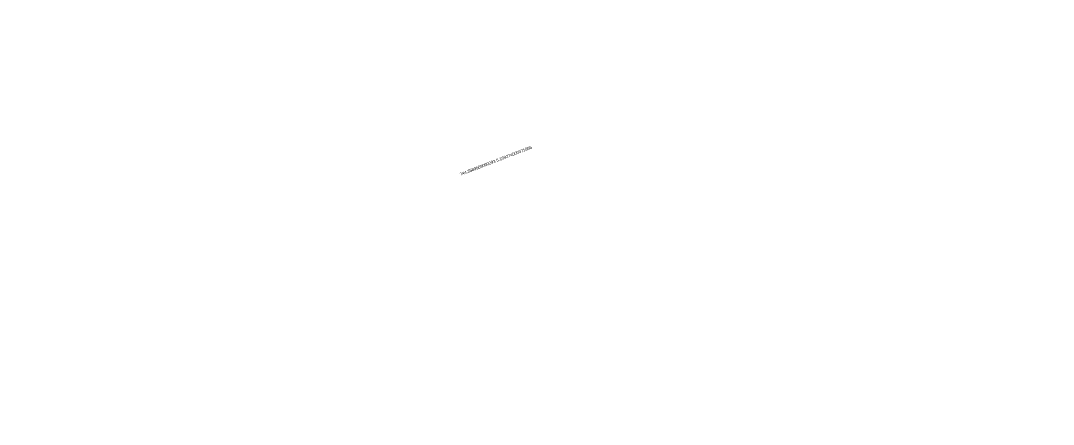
# Model space of a CAD drawing. Header units: millimetres. Extents: x 8159 to 14952, y 6817 to 11888.
# Drawn here: x 9747.58 to 9782.25, y 8797.91 to 8811.46 of the extents above; entities that cross this region are included whole.
import ezdxf

# ---------------------------------------------------------------- set-up
doc = ezdxf.new("R2010")
doc.units = ezdxf.units.MM
doc.header["$LTSCALE"] = 5
doc.layers.add('200-EquipSteel-3d', color=9, linetype='Continuous')
doc.layers.add('250-ele-2d', color=20, linetype='Continuous')
doc.layers.add('200-InsPoint-3D', color=3, linetype='Continuous', plot=False)
for name, color, linetype, lineweight in [('3-YANGIN-DOLABI', 7, 'Continuous', 0), ('A-DUVAR', 5, 'Continuous', 18), ('anted', 10, 'Continuous', 0), ('FIBROBETON', 1, 'Continuous', 18), ('YAZI', 250, 'Continuous', 30)]:
    doc.layers.add(name, color=color, linetype=linetype, lineweight=lineweight)
doc.styles.add('SIMPLEX', font='SIMPLEX')

# ---------------------------------------------------------------- blocks, each defined once
blk = doc.blocks.new('A$C23C11219')
at = {"layer": 'FIBROBETON'}
blk.add_lwpolyline([(4170.991, 707.809), (4330.647, -537.528, 0.079118), (6057.442, 175.691), (5734.15, 708.989, 0.288304), (5090.273, 1000.528, -0.032207)], format="xyb", close=True, dxfattribs=at)
blk = doc.blocks.new('ELECTROLUX-MC7-BODY800X250')
at = {"layer": '200-EquipSteel-3d'}
for points, invisible_edges in [([(0, -0.34, 912.22), (0, 0, 910.5), (800, 0, 910.5), (800, -0.34, 912.22)], 8), ([(0, 0, 902.7), (0, -0.13, 901.81), (800, -0.13, 901.81), (800, 0, 902.7)], 2), ([(0, -0.13, 901.81), (0, -0.54, 901.01), (800, -0.54, 901.01), (800, -0.13, 901.81)], 10), ([(0, -1.32, 913.68), (0, -0.34, 912.22), (800, -0.34, 912.22), (800, -1.32, 913.68)], 10), ([(0, -0.54, 901.01), (0, -1.19, 900.39), (800, -1.19, 900.39), (800, -0.54, 901.01)], 10), ([(0, -1.19, 900.39), (0, -2, 900), (800, -2, 900), (800, -1.19, 900.39)], 8), ([(0, -2.78, 914.66), (0, -1.32, 913.68), (800, -1.32, 913.68), (800, -2.78, 914.66)], 10), ([(0, -4.5, 915), (0, -2.78, 914.66), (800, -2.78, 914.66), (800, -4.5, 915)], 2)]:
    blk.add_3dface(points, dxfattribs=dict(at, invisible_edges=invisible_edges))
for points in [[(0, 0, 910.5), (0, 0, 902.7), (800, 0, 902.7), (800, 0, 910.5)], [(0, -2, 724), (0, -2, 900), (800, -2, 900), (800, -2, 724)], [(0, -102, 724), (0, -2, 724), (800, -2, 724), (800, -102, 724)], [(0, -69.5, 915), (0, -4.5, 915), (800, -4.5, 915), (800, -69.5, 915)]]:
    blk.add_3dface(points, dxfattribs=at)
blk = doc.blocks.new('ELECTROLUX-MC-CAMINO400')
at = {"layer": '200-EquipSteel-3d'}
for points in [[(0, -0.21, 917.01), (0, -0.21, 956), (400, -0.21, 956), (400, -0.21, 917.01)], [(0, -69.44, 915), (0, -3.39, 915), (400, -3.39, 915), (400, -69.44, 915)]]:
    blk.add_3dface(points, dxfattribs=at)
for points, invisible_edges in [([(0, -0.21, 956), (0, -0.36, 956.76), (400, -0.36, 956.76), (400, -0.21, 956)], 2), ([(0, -0.25, 916.62), (0, -0.21, 917.01), (400, -0.21, 917.01), (400, -0.25, 916.62)], 8), ([(0, -0.37, 916.23), (0, -0.25, 916.62), (400, -0.25, 916.62), (400, -0.37, 916.23)], 10), ([(0, -0.36, 956.76), (0, -0.78, 957.41), (400, -0.78, 957.41), (400, -0.36, 956.76)], 10), ([(0, -0.56, 915.88), (0, -0.37, 916.23), (400, -0.37, 916.23), (400, -0.56, 915.88)], 10), ([(0, -0.82, 915.58), (0, -0.56, 915.88), (400, -0.56, 915.88), (400, -0.82, 915.58)], 10), ([(0, -0.78, 957.41), (0, -1.43, 957.84), (400, -1.43, 957.84), (400, -0.78, 957.41)], 10), ([(0, -1.41, 915.27), (0, -0.82, 915.58), (400, -0.82, 915.58), (400, -1.41, 915.27)], 10), ([(0, -2.05, 915.07), (0, -1.41, 915.27), (400, -1.41, 915.27), (400, -2.05, 915.07)], 10), ([(0, -1.43, 957.84), (0, -2.19, 958), (400, -2.19, 958), (400, -1.43, 957.84)], 8), ([(0, -2.72, 914.98), (0, -2.05, 915.07), (400, -2.05, 915.07), (400, -2.72, 914.98)], 10), ([(0, -3.39, 915), (0, -2.72, 914.98), (400, -2.72, 914.98), (400, -3.39, 915)], 2)]:
    blk.add_3dface(points, dxfattribs=dict(at, invisible_edges=invisible_edges))
blk = doc.blocks.new('E7FREH2E00')
for name, p in [('ELECTROLUX-MC7-BODY800X250', (0, 0)), ('ELECTROLUX-MC-CAMINO400', (400, -1.29))]:
    blk.add_blockref(name, p)
blk = doc.blocks.new('ECON')
at = {"layer": '250-ele-2d'}
for p, q in [((0, 40.64), (0, 20.32)), ((-40.64, 0), (-20.32, 0)), ((20.32, 0), (40.64, 0)), ((0, -20.32), (0, -40.64))]:
    blk.add_line(p, q, dxfattribs=at)
for radius in [20.32, 1]:
    blk.add_circle((0, 0), radius, dxfattribs=at)
blk.add_point((0, 0), dxfattribs=at)
at = {"layer": '250-ele-2d', "style": 'SIMPLEX', "flags": 8}
blk.add_attdef('E', (50.05, -40.64), '', height=81, dxfattribs=at)
blk = doc.blocks.new('SEA65')
at = {"layer": '200-InsPoint-3D'}
blk.add_attdef('DISTANG', (0, 0), '', height=1, dxfattribs=at)
blk = doc.blocks.new('E7BAPP00RH')
at = {"layer": '200-EquipSteel-3d'}
for points in [[(0, -102, 650), (1600, -102, 650), (1600, -655, 650), (0, -655, 650)], [(21, -102, 650), (1579, -102, 650), (1579, -102, 245), (21, -102, 245)], [(21, -102, 200), (1579, -102, 200), (1579, -102, 245), (21, -102, 245)], [(21, -655, 245), (1579, -655, 245), (1579, -102, 245), (21, -102, 245)], [(21, -655, 200), (1579, -655, 200), (1579, -102, 200), (21, -102, 200)], [(1579, -655, 605), (21, -655, 605), (21, -102, 605), (1579, -102, 605)]]:
    blk.add_3dface(points, dxfattribs=at)

msp = doc.modelspace()

# ---------------------------------------------------------------- linework, layer by layer
at = {"layer": 'A-DUVAR', "extrusion": (0, 0.010673, 0.999943), "elevation": 217.921}
msp.add_lwpolyline([(9624.877, 8787.792), (9647.827, 8797.77), (9708.723, 8823.704), (9782.72, 8854.125), (9788.424, 8840.251), (9788.328, 8840.213), (9714.514, 8809.866), (9653.756, 8783.992), (9630.858, 8774.036)], dxfattribs=at)
at = {"layer": 'anted', "ltscale": 3, "extrusion": (0, 0.010673, 0.999943), "elevation": 217.921}
msp.add_lwpolyline([(11856.76, 9414.676), (11856.76, 7096.248), (8385.9, 7096.248), (8385.9, 9414.676)], close=True, dxfattribs=at)
msp.add_lwpolyline([(11856.76, 9414.676), (11856.76, 7096.248), (8385.9, 7096.248), (8385.9, 9414.676)], close=True, dxfattribs=at)
msp.add_lwpolyline([(11856.76, 9414.676), (11856.76, 7096.248), (8385.9, 7096.248), (8385.9, 9414.676)], close=True, dxfattribs=at)
msp.add_lwpolyline([(11856.76, 9414.676), (11856.76, 7096.248), (8385.9, 7096.248), (8385.9, 9414.676)], close=True, dxfattribs=at)
at = {"layer": 'YAZI', "linetype": 'Continuous', "ltscale": 10, "extrusion": (0, 0.010673, 0.999943), "elevation": 240.507}
for points in [[(8159.11, 9661.148), (12372.465, 9661.148), (12372.465, 6815.051), (8159.11, 6815.051)], [(8159.11, 9661.148), (12372.465, 9661.148), (12372.465, 6815.051), (8159.11, 6815.051)], [(8159.11, 9661.148), (12372.465, 9661.148), (12372.465, 6815.051), (8159.11, 6815.051)], [(8159.11, 9661.148), (12372.465, 9661.148), (12372.465, 6815.051), (8159.11, 6815.051)], [(8199.97, 9620.288), (12331.605, 9620.288), (12331.605, 6855.911), (8199.97, 6855.911)], [(8254.373, 9565.885), (12277.202, 9565.885), (12277.202, 6910.314), (8254.373, 6910.314)]]:
    msp.add_lwpolyline(points, close=True, dxfattribs=at)

# ---------------------------------------------------------------- block references
at = {"yscale": 0.09999999999990905}
for name, p, xscale, zscale, rotation, values in [('SEA65', (9762.349, 8806.248), 0.1000000000000601, 0.09999999999999998, 20.95437554370499, {'DISTANG': '744.3589669090293^I5.169274000371866'}), ('ECON', (9785.873, 8787.717, 130.203), 0.1000000000001571, 0.09999999999999432, 110.9543755434744, {'E': 'E'})]:
    msp.add_blockref(name, p, dxfattribs=dict(at, xscale=xscale, zscale=zscale, rotation=rotation)).add_auto_attribs(values)
at = {"yscale": 0.09999999999990905, "zscale": 0.09999999999999432}
for name, p, xscale, rotation in [('E7BAPP00RH', (9717.202, 8764.31, -130.203), 0.09999999999995722, 20.95437554344856), ('E7FREH2E00', (9714.52, 8771.314, 130.203), 0.1000000000000535, 20.95437554370644)]:
    msp.add_blockref(name, p, dxfattribs=dict(at, xscale=xscale, rotation=rotation))
at = {"layer": '3-YANGIN-DOLABI', "extrusion": (0, 0.010673, 0.999943), "rotation": 183.318814803488}
msp.add_blockref('A$C23C11219', (14647.132, 8757.754, 217.921), dxfattribs=at)

doc.saveas('drawing.dxf')
